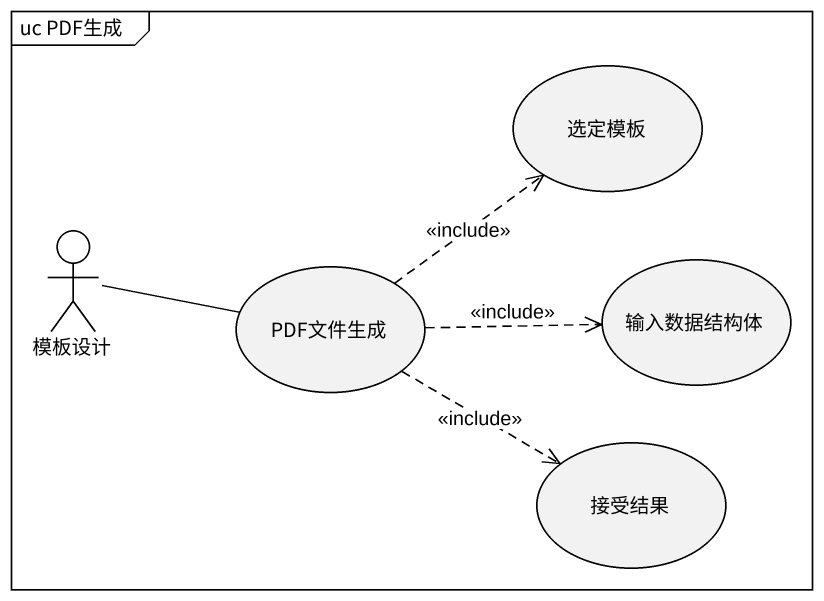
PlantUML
@startuml
mainframe uc PDF生成
usecase 选定模板
actor 模板设计
usecase PDF文件生成
usecase 输入数据结构体
usecase 接受结果
模板设计 -right- PDF文件生成
PDF文件生成 .up.> 选定模板 : <<include>>
PDF文件生成 .right.> 输入数据结构体 : <<include>>
PDF文件生成 .right.> 接受结果 : <<include>>
@enduml
